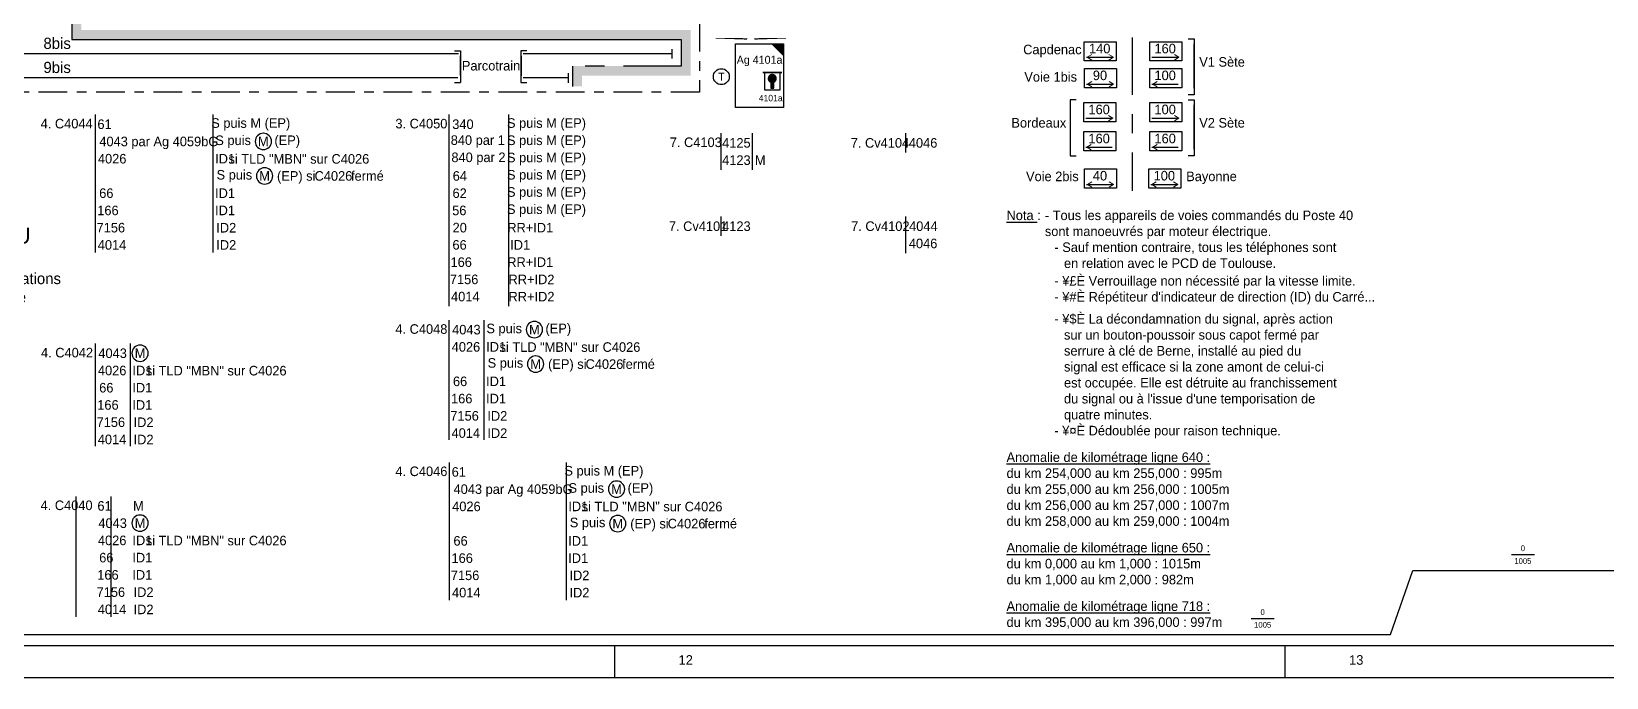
# Model space of a CAD drawing. Header units: metres. Extents: x 0 to 4410, y 0 to 594.
# Drawn here: x 2127.3 to 2620.6, y 0 to 202.4 of the extents above; entities that cross this region are included whole.
import ezdxf
from ezdxf.enums import TextEntityAlignment as Align

# ---------------------------------------------------------------- set-up
doc = ezdxf.new("R2010")
doc.units = ezdxf.units.M
doc.linetypes.add('AXES', pattern=[36, 18, -6, 6, -6])
doc.linetypes.add('CONTINU', pattern=[5000, 5000, 0])
doc.styles.add('es_norme', font='es_isocp.shx')
doc.styles.add('IDEAL', font='SIMPLEX')
doc.styles.add('ISO8C1', font='es_isocp.shx')

# ---------------------------------------------------------------- blocks, each defined once
blk = doc.blocks.new('PTEAG')
blk.add_line((0, 1.5), (0, -1.5))
blk = doc.blocks.new('TXVIT')
for p, q in [((-5, 0), (-5, 6)), ((-5, 6), (5, 6)), ((5, 6), (5, 0)), ((5, 0), (-5, 0)), ((-4.36, 1.12), (3.89, 1.12))]:
    blk.add_line(p, q)
at = {"style": 'es_norme'}
blk.add_attdef('000', text='', height=3, dxfattribs=at).set_placement((-0.18, 2.36), align=Align.CENTER)
at = {"style": 'IDEAL'}
for tag, p in [('<', (-4.41, 0.27)), ('>', (2.38, 0.27))]:
    blk.add_attdef(tag, p, '', height=2, dxfattribs=at)
blk = doc.blocks.new('TEL')
blk.add_circle((0, 0), 2.5)
at = {"linetype": 'Continuous', "style": 'ISO8C1'}
blk.add_attdef('TEXTEG', text='', height=2.5, dxfattribs=at).set_placement((-4, -1), align=Align.RIGHT)
at = {"style": 'ISO8C1'}
blk.add_attdef('OO', text='', height=2.5, dxfattribs=at).set_placement((0, 0), align=Align.MIDDLE)
at = {"linetype": 'Continuous', "style": 'ISO8C1'}
blk.add_attdef('TEXTED', (4, -1), '', height=2.5, dxfattribs=at)
blk = doc.blocks.new('cap1c')
at = {"linetype": 'CONTINU'}
for p, q in [((-6, 11), (-6, 5.5)), ((-1, 5.5), (-1, 11)), ((-6, 5.5), (-1, 5.5))]:
    blk.add_line(p, q, dxfattribs=at)
at = {"linetype": 'CONTINU', "const_width": 0.5}
blk.add_lwpolyline([(-0.5, 11), (-6.5, 11)], dxfattribs=at)
blk = doc.blocks.new('CLEP')
for points in [[(-1.11, 0.64), (1.11, 0.64), (-1.28, 0), (1.28, 0)], [(-1.28, 0), (1.28, 0), (-1.11, -0.64), (1.11, -0.64)], [(-0.64, 1.11), (0.64, 1.11), (-1.11, 0.64), (1.11, 0.64)], [(0, 1.28), (0, 1.28), (-0.64, 1.11), (0.64, 1.11)], [(-1.11, -0.64), (1.11, -0.64), (-0.64, -1.11), (0.64, -1.11)], [(-0.64, -1.11), (0.64, -1.11), (-0.5, -1.14), (0.5, -1.14)], [(-0.5, -1.14), (0.5, -1.14), (-0.5, -3), (0.5, -3)]]:
    blk.add_solid(points)
blk = doc.blocks.new('DECLIV0')
blk.add_line((-3.6, 0), (3.6, 0))
at = {"linetype": 'CONTINU', "style": 'ISO8C1', "flags": 1}
blk.add_attdef('PK', text='', height=1.8, dxfattribs=at).set_placement((0, 6.39), align=Align.MIDDLE)
at = {"linetype": 'CONTINU', "style": 'ISO8C1'}
for tag, p in [('DECLI', (0, 2)), ('DISTANCE', (0, -2))]:
    blk.add_attdef(tag, text='', height=1.8, dxfattribs=at).set_placement(p, align=Align.MIDDLE)
blk = doc.blocks.new('*U150', base_point=(3307, 149.5))
at = {"color": 0, "linetype": 'Continuous'}
blk.add_line((3323.25, 154), (3323.25, 148), dxfattribs=at)
at = {"color": 0, "linetype": 'Continuous', "style": 'es_norme'}
blk.add_text('7. Cv4101', height=3, dxfattribs=at).set_placement((3307, 149.5))
blk.add_text('4123', height=3, dxfattribs=at).set_placement((3328.14, 151), align=Align.MIDDLE)
blk = doc.blocks.new('*U151', base_point=(3339.5, 166))
at = {"color": 0, "linetype": 'Continuous'}
blk.add_line((3356.65, 170.5), (3356.65, 164.5), dxfattribs=at)
at = {"color": 0, "linetype": 'Continuous', "style": 'es_norme'}
blk.add_text('7. Cv4104', height=3, dxfattribs=at).set_placement((3339.5, 166))
blk.add_text('4046', height=3, dxfattribs=at).set_placement((3362.15, 167.5), align=Align.MIDDLE)
blk = doc.blocks.new('*U162', base_point=(3014.04, 139.9))
at = {"color": 0, "linetype": 'Continuous'}
blk.add_line((3031.07, 144.4), (3031.07, 133), dxfattribs=at)
at = {"color": 0, "linetype": 'Continuous', "style": 'es_norme'}
blk.add_text('7. Cv4102', height=3, dxfattribs=at).set_placement((3014.04, 139.9))
for s, p in [('4044', (3036.65, 141.4)), ('4046', (3036.57, 136))]:
    blk.add_text(s, height=3, dxfattribs=at).set_placement(p, align=Align.MIDDLE)

msp = doc.modelspace()

# ---------------------------------------------------------------- hatches: boundary and pattern name
h = msp.add_hatch()
h.set_pattern_fill('SABLE', color=0, scale=0.5, style=0)
h.set_pattern_definition([(0, (-630, 0), (0.5, 1), [0, -1])])
h.paths.add_polyline_path([(2333.771, 202.91), (2142.926, 202.91), (2142.926, 205.105), (2139.926, 205.105), (2139.926, 199.91), (2330.771, 199.91), (2330.771, 191.578), (2296.728, 191.578), (2296.728, 185.197), (2299.728, 185.197), (2299.728, 188.578), (2333.771, 188.578)])

# ---------------------------------------------------------------- linework, layer by layer
at = {"color": 0, "linetype": 'Continuous'}
for p, q in [((2139.926, 216.861), (2139.926, 199.91)), ((2139.926, 199.91), (2330.771, 199.91)), ((2489.636, 200.091), (2491.492, 200.091)), ((2491.492, 200.091), (2491.492, 182.506)), ((2261.106, 195.405), (2100.772, 195.405)), ((2259.869, 196.31), (2261.725, 196.31)), ((2261.725, 196.31), (2261.725, 186.413)), ((2280.635, 196.31), (2280.635, 186.413)), ((2282.491, 196.31), (2280.635, 196.31)), ((2327.971, 195.405), (2281.342, 195.405)), ((2327.971, 193.905), (2327.971, 196.905)), ((2260.841, 187.85), (2101.994, 187.892)), ((2295.398, 187.85), (2281.342, 187.85)), ((2259.869, 186.413), (2261.725, 186.413)), ((2280.635, 186.413), (2282.491, 186.413)), ((2491.492, 182.506), (2489.636, 182.506)), ((2452.606, 181.018), (2452.606, 163.433)), ((2454.462, 181.018), (2452.606, 181.018)), ((2489.632, 181.018), (2491.488, 181.018)), ((2491.488, 181.018), (2491.488, 163.433)), ((2147.254, 176.346), (2147.254, 133.209)), ((2184.139, 176.346), (2184.139, 133.209)), ((2258.069, 176.346), (2258.069, 116.346)), ((2276.759, 176.346), (2276.759, 116.346)), ((2199.956, 170.496), (2199.946, 170.496)), ((2343.213, 170.5), (2343.213, 159.1)), ((2352.998, 170.5), (2352.998, 159.1)), ((2452.606, 163.433), (2454.462, 163.433)), ((2491.488, 163.433), (2489.632, 163.433)), ((2258.047, 111.992), (2258.047, 74.49)), ((2269.031, 111.992), (2269.031, 74.49)), ((2284.848, 111.542), (2284.838, 111.542)), ((2147.254, 104.598), (2147.254, 72.496)), ((2158.239, 104.598), (2158.239, 72.496)), ((2161.349, 104.148), (2161.339, 104.148)), ((2258.195, 67.414), (2258.195, 24.277)), ((2294.747, 67.414), (2294.747, 24.277)), ((2310.564, 61.564), (2310.554, 61.564)), ((2141.254, 56.764), (2141.254, 19.027)), ((2152.239, 56.764), (2152.239, 19.027)), ((2161.349, 50.914), (2161.339, 50.914)), ((2552.917, 13.5), (2559.917, 33.5)), ((2559.917, 33.5), (3794.417, 33.5)), ((141.967, 13.5), (2552.917, 13.5))]:
    msp.add_line(p, q, dxfattribs=at)
at = {"color": 0, "linetype": 'CONTINU'}
for p, q in [((2347.859, 178.586), (2347.859, 198.586)), ((2347.859, 198.586), (2362.859, 198.586)), ((2362.859, 198.586), (2362.859, 178.586)), ((2358.84, 186.518), (2358.84, 184.664)), ((2358.84, 184.664), (2359.84, 184.664)), ((2359.84, 184.664), (2359.84, 186.518)), ((2362.859, 178.586), (2347.859, 178.586))]:
    msp.add_line(p, q, dxfattribs=at)
at = {"color": 0, "linetype": 'AXES'}
msp.add_line((2472.047, 200.519), (2472.047, 152.527), dxfattribs=at)
at = {"color": 0, "linetype": 'Continuous', "ltscale": 0.8}
for p, q in [((2310, 0), (2310, 10)), ((2520, 0), (2520, 10))]:
    msp.add_line(p, q, dxfattribs=at)
for points in [[(0, 0), (4410, 0), (4410, 594), (0, 594)], [(10, 10), (4400, 10), (4400, 584), (10, 584)]]:
    msp.add_lwpolyline(points, close=True, dxfattribs=at)
at = {"color": 0, "linetype": 'AXES', "ltscale": 0.5}
msp.add_lwpolyline([(1553.417, 240.5), (1599.417, 253.195), (1667.941, 253.195), (1667.933, 262.5), (1805.917, 262.5), (1805.917, 259.929), (1827.945, 259.929), (1827.945, 251.491), (1976.417, 251.491), (2077.573, 205.105), (2336.561, 205.105), (2336.561, 183.399), (2110.149, 183.399), (1998.917, 206.023), (1998.917, 227.069), (1993.417, 229.198), (1683.445, 229.198), (1683.445, 158.298), (1640.921, 158.298), (1640.921, 229.198), (1547.311, 229.198)], dxfattribs=at)
at = {"color": 0, "linetype": 'Continuous', "ltscale": 0.8}
msp.add_lwpolyline([(2188.892, 216.861), (2139.926, 216.861), (2139.926, 199.91), (2330.771, 199.91)], dxfattribs=at)
at = {"color": 0, "linetype": 'AXES'}
msp.add_lwpolyline([(2330.771, 199.91), (2330.771, 191.578), (2296.728, 191.578), (2296.728, 185.197)], dxfattribs=at)
at = {"color": 0, "linetype": 'Continuous'}
msp.add_lwpolyline([(2340.516, 198.392, 0, 0, 0), (2341.616, 200.297, 0.2, 0.44, 0), (2351.516, 200.077, 0, 0, 0), (2352.616, 201.982, 0, 0, 0), (2353.716, 200.077, 0.44, 0.2, 0), (2363.616, 200.297, 0, 0, 0), (2364.716, 198.392, 0, 0, 0)], format="xyseb", dxfattribs=at)
at = {"color": 0, "linetype": 'Continuous', "const_width": 0.3}
for points in [[(2491.314, 198.551), (2491.314, 184.571)], [(2261.546, 194.828), (2261.546, 188.536)], [(2280.814, 194.769), (2280.814, 188.477)], [(2452.785, 179.477), (2452.785, 165.498)], [(2491.309, 179.477), (2491.309, 165.498)]]:
    msp.add_lwpolyline(points, dxfattribs=at)
at = {"color": 0, "linetype": 'CONTINU'}
msp.add_arc((2359.34, 187.664), 1.25, 293.57818, 246.42182, dxfattribs=at)
at = {"color": 0, "linetype": 'Continuous'}
for centre, start, end in [((2199.946, 167.946), 90, 270), ((2199.956, 167.946), 270, 90), ((2200.336, 157.146), 90, 270), ((2200.346, 157.146), 270, 90), ((2284.838, 108.992), 90, 270), ((2284.848, 108.992), 270, 90), ((2161.339, 101.598), 90, 270), ((2161.349, 101.598), 270, 90), ((2285.228, 98.192), 90, 270), ((2285.238, 98.192), 270, 90), ((2310.554, 59.014), 90, 270), ((2310.564, 59.014), 270, 90), ((2161.339, 48.364), 90, 270), ((2161.349, 48.364), 270, 90), ((2310.944, 48.214), 90, 270), ((2310.954, 48.214), 270, 90)]:
    msp.add_arc(centre, 2.55, start, end, dxfattribs=at)
msp.add_solid([(2362.859, 198.586), (2358.859, 198.586), (2362.859, 194.586)], dxfattribs=at)

# ---------------------------------------------------------------- block references
at = {"color": 0, "linetype": 'Continuous', "ltscale": 0.8}
for p, values in [((2462.062, 193.199), {'<': '<', '>': '>', '000': '140'}), ((2482.567, 193.199), {'>': '>', '000': '160'}), ((2462.15, 184.795), {'<': '<', '>': '>', '000': '90'}), ((2482.567, 184.795), {'<': '<', '000': '100'}), ((2461.885, 174.125), {'>': '>', '000': '160'}), ((2482.563, 174.125), {'>': '>', '000': '100'}), ((2461.885, 165.024), {'<': '<', '000': '160'}), ((2482.563, 165.024), {'<': '<', '000': '160'}), ((2462.15, 153.359), {'<': '<', '>': '>', '000': '40'}), ((2482.298, 153.359), {'<': '<', '>': '>', '000': '100'})]:
    msp.add_blockref('TXVIT', p, dxfattribs=at).add_auto_attribs(values)
at = {"color": 0}
msp.add_blockref('PTEAG', (2295.419, 187.803), dxfattribs=at)
at = {"color": 0, "linetype": 'Continuous'}
for name, p, values in [('TEL', (2343.388, 188.254), {'OO': 'T'}), ('DECLIV0', (2594.407, 38.5), {'DECLI': '0', 'DISTANCE': '1005'}), ('DECLIV0', (2512.907, 18.5), {'DECLI': '0', 'DISTANCE': '1005'})]:
    msp.add_blockref(name, p, dxfattribs=at).add_auto_attribs(values)
for name, p in [('cap1c', (2362.859, 178.586)), ('CLEP', (2359.34, 187.667)), ('*U151', (2383.917, 166)), ('*U150', (2326.963, 139.899)), ('*U162', (2384.037, 139.899))]:
    msp.add_blockref(name, p, dxfattribs=at)

# ---------------------------------------------------------------- texts
at = {"color": 0, "linetype": 'Continuous', "style": 'es_norme'}
for s, height, p in [('8bis', 3.5, (2131.082, 196.944)), ('9bis', 3.5, (2131.082, 189.389)), ('4. C4044', 3, (2130.213, 172.038)), ('3. C4050', 3, (2241.305, 172.038)), ('7. C4103', 3, (2327.247, 166.191)), ('4. C4048', 3, (2241.305, 107.683)), ('4. C4042', 3, (2130.332, 100.289)), ('4. C4046', 3, (2241.305, 63.106)), ('4. C4040', 3, (2130.19, 52.456))]:
    msp.add_text(s, height=height, dxfattribs=at).set_placement(p)
for s, p in [('Capdenac', (2447.057, 196.757)), ('Parcotrain', (2271.269, 191.682)), ('Bordeaux', (2442.816, 173.796)), ('ID1', (2187.979, 162.546)), ('Voie 2bis', (2447.057, 157.006)), ('Bayonne', (2496.896, 157.006)), ('ID1', (2272.871, 103.592)), ('ID1', (2162.079, 96.198)), ('ID1', (2298.588, 53.614)), ('ID1', (2162.079, 42.964))]:
    msp.add_text(s, height=3, dxfattribs=at).set_placement(p, align=Align.MIDDLE_CENTER)
at = {"color": 0, "linetype": 'CONTINU', "style": 'es_norme'}
for s, height, p in [('Ag 4101a', 2.5, (2355.359, 192.286)), ('4101a', 2, (2358.841, 180.547))]:
    msp.add_text(s, height=height, dxfattribs=at).set_placement(p, align=Align.CENTER)
at = {"color": 0, "linetype": 'Continuous', "style": 'es_norme'}
for s, p in [('V1 Sète', (2493.056, 192.869)), ('V2 Sète', (2493.052, 173.796)), ('4043 par Ag 4059bG', (2148.589, 167.946)), ('(EP) si          fermé', (2204.227, 157.146)), ('C4026', (2215.99, 157.152)), ('(EP) si          fermé', (2289.129, 98.192)), ('C4026', (2300.858, 98.197)), ('4043 par Ag 4059bG', (2259.53, 59.014)), ('(EP) si          fermé', (2314.856, 48.214)), ('C4026', (2326.584, 48.219))]:
    msp.add_text(s, height=3, dxfattribs=at).set_placement(p, align=Align.MIDDLE_LEFT)
msp.add_text('Voie 1bis', height=3, dxfattribs=at).set_placement((2454.781, 188.196), align=Align.MIDDLE_RIGHT)
for s, p in [('61', (2150.224, 173.346)), ('S puis M (EP)', (2196.006, 173.346)), ('340', (2262.46, 173.346)), ('S puis M (EP)', (2288.627, 173.346)), ('S puis', (2190.492, 167.946)), ('M', (2199.951, 167.946)), ('(EP)', (2207.435, 167.946)), ('840 par 1', (2267.114, 167.946)), ('S puis M (EP)', (2288.627, 167.946)), ('4125', (2348.105, 167.5)), ('4026', (2152.609, 162.546)), ('si TLD "MBN" sur C4026', (2211.082, 162.546)), ('840 par 2', (2267.324, 162.546)), ('S puis M (EP)', (2288.627, 162.546)), ('4123', (2348.105, 162.1)), ('M', (2355.578, 162.1)), ('S puis', (2190.882, 157.146)), ('M', (2200.341, 157.146)), ('64', (2261.489, 157.146)), ('S puis M (EP)', (2288.627, 157.146)), ('66', (2150.778, 151.746)), ('ID1', (2187.948, 151.746)), ('62', (2261.429, 151.746)), ('S puis M (EP)', (2288.627, 151.746)), ('S puis M (EP)', (2288.627, 146.346)), ('166', (2151.288, 146.346)), ('ID1', (2187.948, 146.346)), ('56', (2261.323, 146.346)), ('7156', (2152.188, 140.946)), ('ID2', (2188.339, 140.946)), ('20', (2261.448, 140.946)), ('RR+ID1', (2283.539, 140.946)), ('4014', (2152.564, 135.546)), ('ID2', (2188.339, 135.546)), ('66', (2261.413, 135.546)), ('ID1', (2280.389, 135.546)), ('166', (2261.923, 130.146)), ('RR+ID1', (2283.539, 130.146)), ('7156', (2262.823, 124.746)), ('RR+ID2', (2283.929, 124.746)), ('4014', (2263.199, 119.346)), ('RR+ID2', (2283.929, 119.346)), ('4043', (2263.539, 108.992)), ('S puis', (2275.384, 108.992)), ('M', (2284.843, 108.992)), ('(EP)', (2292.326, 108.992)), ('4026', (2263.401, 103.592)), ('si TLD "MBN" sur C4026', (2295.973, 103.592)), ('4043', (2152.746, 101.598)), ('M', (2161.344, 101.598)), ('S puis', (2275.774, 98.192)), ('M', (2285.233, 98.192)), ('4026', (2152.609, 96.198)), ('si TLD "MBN" sur C4026', (2185.181, 96.198)), ('66', (2261.57, 92.792)), ('ID1', (2272.84, 92.792)), ('66', (2150.778, 90.798)), ('ID1', (2162.048, 90.798)), ('166', (2262.08, 87.392)), ('ID1', (2272.84, 87.392)), ('166', (2151.288, 85.398)), ('ID1', (2162.048, 85.398)), ('7156', (2152.188, 79.998)), ('ID2', (2162.438, 79.998)), ('7156', (2262.98, 81.992)), ('ID2', (2273.23, 81.992)), ('4014', (2152.564, 74.598)), ('ID2', (2162.438, 74.598)), ('4014', (2263.356, 76.592)), ('ID2', (2273.23, 76.592)), ('61', (2261.165, 64.414)), ('S puis M (EP)', (2306.615, 64.414)), ('S puis', (2301.101, 59.014)), ('M', (2310.559, 59.014)), ('(EP)', (2318.043, 59.014)), ('61', (2150.224, 53.764)), ('M', (2160.819, 53.764)), ('4026', (2263.55, 53.614)), ('si TLD "MBN" sur C4026', (2321.69, 53.614)), ('4043', (2152.746, 48.364)), ('M', (2161.344, 48.364)), ('S puis', (2301.491, 48.214)), ('M', (2310.949, 48.214)), ('4026', (2152.609, 42.964)), ('si TLD "MBN" sur C4026', (2185.181, 42.964)), ('66', (2261.719, 42.814)), ('ID1', (2298.557, 42.814)), ('66', (2150.778, 37.564)), ('ID1', (2162.048, 37.564)), ('166', (2262.229, 37.414)), ('ID1', (2298.557, 37.414)), ('166', (2151.288, 32.164)), ('ID1', (2162.048, 32.164)), ('7156', (2263.129, 32.014)), ('ID2', (2298.947, 32.014)), ('7156', (2152.188, 26.764)), ('ID2', (2162.438, 26.764)), ('4014', (2263.505, 26.614)), ('ID2', (2298.947, 26.614)), ('4014', (2152.564, 21.364)), ('ID2', (2162.438, 21.364))]:
    msp.add_text(s, height=3, dxfattribs=at).set_placement(p, align=Align.MIDDLE)
at = {"color": 0, "linetype": 'Continuous', "ltscale": 0.8, "style": 'es_norme'}
for s, p in [('12', (2330, 4)), ('13', (2540, 4))]:
    msp.add_text(s, height=3, dxfattribs=at).set_placement(p)
at = {"color": 0, "linetype": 'Continuous', "char_height": 3, "attachment_point": 1, "style": 'es_norme'}
for s, width, insert in [('\\pxi-5,l5;{\\LNota }:^I- Tous les appareils de voies commandés du Poste 40  \\P\\pi-6,l6;^Isont manoeuvrés par moteur électrique.\\P\\pi-1;- Sauf mention contraire, tous les téléphones sont en relation avec le PCD de Toulouse.', 104.20168, (2432.702, 146.312)), ("\\pxi-1,l6;- ¥£È Verrouillage non nécessité par la vitesse limite.\\P- ¥#È Répétiteur d'indicateur de direction (ID) du Carré...", 116.45197, (2432.702, 125.786)), ("\\pxi-1,l6;- ¥$È La décondamnation du signal, après action sur un bouton-poussoir sous capot fermé par serrure à clé de Berne, installé au pied du signal est efficace si la zone amont de celui-ci est occupée. Elle est détruite au franchissement du signal ou à l'issue d'une temporisation de quatre minutes.\\P- ¥¤È Dédoublée pour raison technique.\\P\\pi0,l0;{\\H0.66667x;\\P\\H1.5x;\\LAnomalie de kilométrage ligne 640 :\\P}du km 254,000 au km 255,000 : 995m\\Pdu km 255,000 au km 256,000 : 1005m\\Pdu km 256,000 au km 257,000 : 1007m\\Pdu km 258,000 au km 259,000 : 1004m\\P{\\H0.66667x;\\P\\H1.5x;\\LAnomalie de kilométrage ligne 650 :\\P}du km 0,000 au km 1,000 : 1015m\\Pdu km 1,000 au km 2,000 : 982m\\P{\\H0.66667x;\\P\\H1.5x;\\LAnomalie de kilométrage ligne 718 :\\P}du km 395,000 au km 396,000 : 997m", 103.33649, (2432.702, 113.867))]:
    msp.add_mtext_dynamic_manual_height_columns(s, width=width, gutter_width=17.5, heights=[110.195], dxfattribs=dict(at, insert=insert))
at = {"color": 0, "linetype": 'Continuous', "insert": (2090.651, 123.313), "char_height": 5, "width": 88.78303, "attachment_point": 5, "style": 'es_norme'}
msp.add_mtext('TOULOUSE MATABIAU\\P{\\H0.7x;Poste 40 - type PAI 2006\\P535 itinéraires dont 13 FSO - 2 autorisations\\PTélécommandé depuis le PCD de TOULOUSE \\PBAL dans toutes les directions}', dxfattribs=at)

doc.saveas('drawing.dxf')
